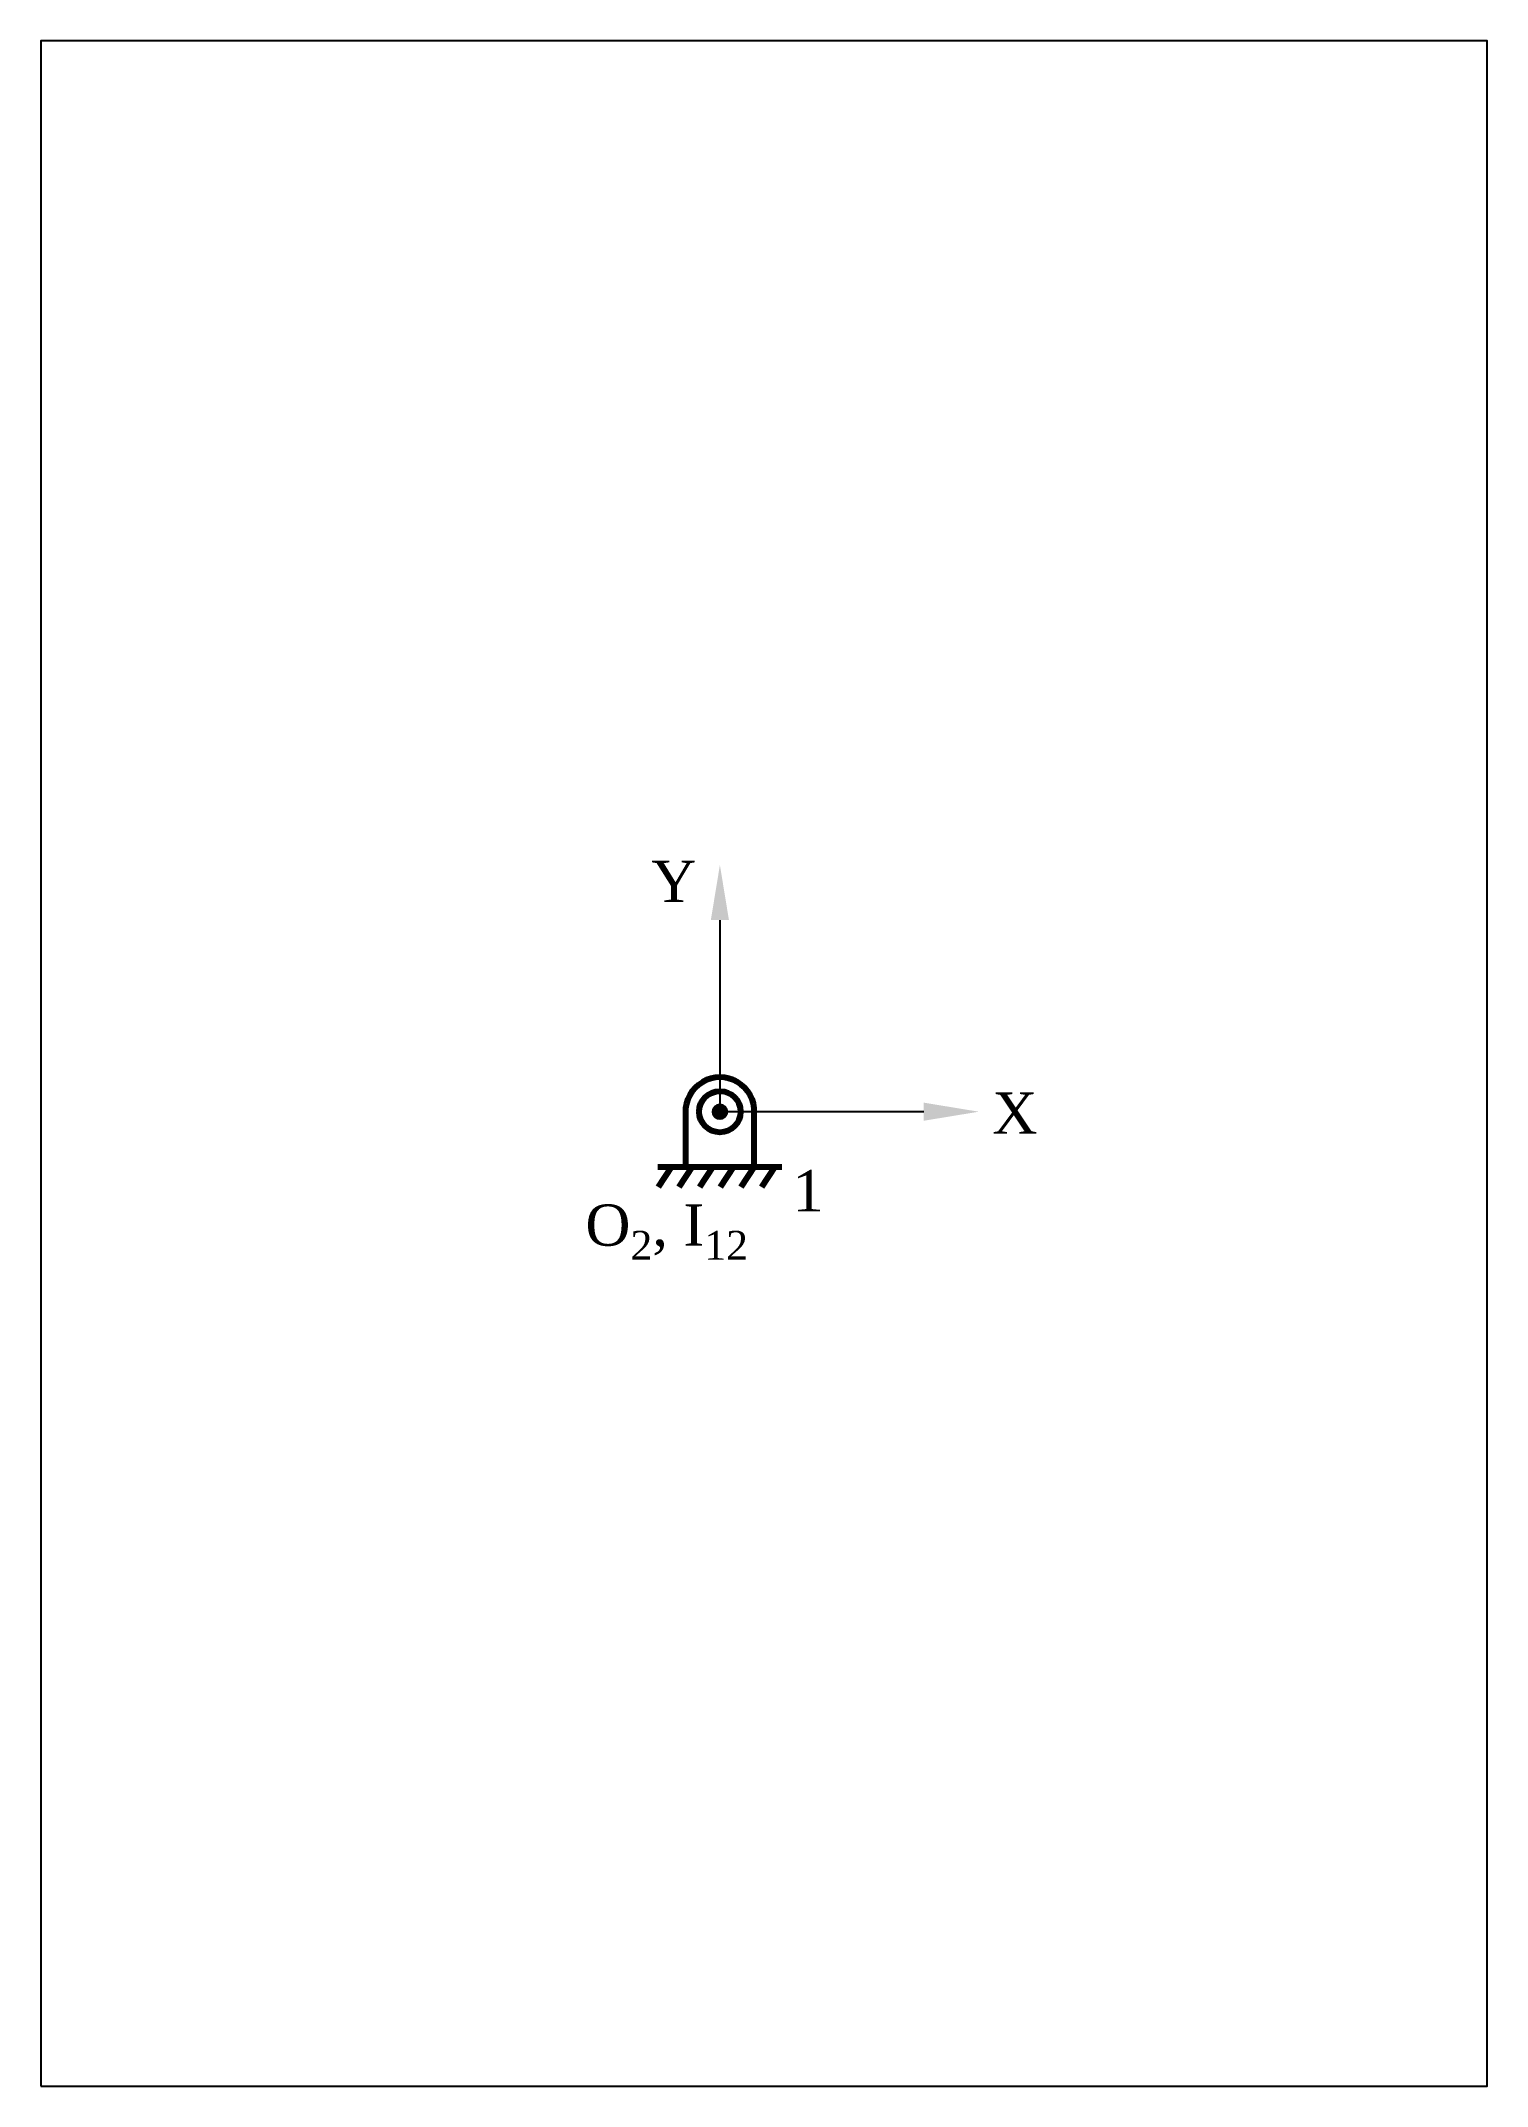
# Model space of a CAD drawing. Header units: millimetres. Extents: x 1 to 211, y 180 to 477.
import ezdxf
from ezdxf import colors
from ezdxf.entities.mleader import LeaderData, LeaderLine
from ezdxf.math import Vec2, Vec3

# ---------------------------------------------------------------- set-up
doc = ezdxf.new("R2010")
doc.units = ezdxf.units.MM
for name, color, linetype, lineweight in [('coordinate', 7, 'Continuous', 35), ('DIM', 7, 'Continuous', 40), ('PROFILE', 5, 'Continuous', 80)]:
    doc.layers.add(name, color=color, linetype=linetype, lineweight=lineweight)
doc.layers.add('frame', color=18, linetype='Continuous', plot=False)
doc.styles.get("Standard").update_dxf_attribs({"font": 'arial.ttf'})

msp = doc.modelspace()

# ---------------------------------------------------------------- hatches: boundary and pattern name
at = {"layer": 'DIM'}
h = msp.add_hatch(color=256, dxfattribs=at)
h.dxf.hatch_style = 1
h.paths.add_polyline_path([(98.48, 321.54, 0.050063), (100.44, 321.15, 0.035754), (100.45, 321.29, 0.885301)])
edge = h.paths.add_edge_path(flags=16)
edge.add_arc((99.45, 321.29), 1, 166.074, 169.6347)
edge.add_spline(control_points=[(98.47, 321.47), (98.49, 321.47), (98.81, 321.42), (99.43, 321.3), (100.06, 321.17), (100.39, 321.1), (100.43, 321.09)], knot_values=[50.408123, 50.408123, 50.408123, 50.408123, 50.490334, 51.387982, 52.285275, 52.408136, 52.408136, 52.408136, 52.408136], degree=3, periodic=0)
edge.add_arc((101.37, 331.11), 10, 253.2097, 258.7921, ccw=False)
h.paths.add_polyline_path([(100.44, 321.15, -0.050063), (98.48, 321.54, 0.060839), (98.45, 321.29, 0.93096)])
edge = h.paths.add_edge_path(flags=17)
edge.add_arc((99.45, 321.29), 1, 166.074, 169.6347)
edge.add_spline(control_points=[(98.47, 321.47), (98.49, 321.47), (98.81, 321.42), (99.43, 321.3), (100.06, 321.17), (100.39, 321.1), (100.43, 321.09)], knot_values=[50.408123, 50.408123, 50.408123, 50.408123, 50.490334, 51.387982, 52.285275, 52.408136, 52.408136, 52.408136, 52.408136], degree=3, periodic=0)
edge.add_arc((101.37, 331.11), 10, 253.2097, 258.7921, ccw=False)

# ---------------------------------------------------------------- linework, layer by layer
msp.add_circle((99.45, 321.29), 1, dxfattribs=at)
at = {"layer": 'frame'}
msp.add_lwpolyline([(0.85, 179.79), (210.85, 179.79), (210.85, 476.79), (0.85, 476.79)], close=True, dxfattribs=at)
at = {"layer": 'PROFILE', "color": 5, "lineweight": 80}
for p, q in [((94.45, 321.29), (94.45, 313.29)), ((104.45, 313.29), (104.45, 321.29)), ((90.45, 313.29), (108.45, 313.29)), ((92.44, 313.29), (90.48, 310.33)), ((95.44, 313.29), (93.48, 310.33)), ((98.44, 313.29), (96.48, 310.33)), ((101.44, 313.29), (99.48, 310.33)), ((104.44, 313.29), (102.48, 310.33)), ((107.44, 313.29), (105.48, 310.33))]:
    msp.add_line(p, q, dxfattribs=at)
msp.add_circle((99.45, 321.29), 3, dxfattribs=at)
msp.add_arc((99.45, 321.29), 5, 358.1382, 181.8618, dxfattribs=at)

# ---------------------------------------------------------------- texts
at = {"layer": 'DIM', "lineweight": 40, "char_height": 6, "width": 51.0178, "attachment_point": 1}
for s, insert in [('\\A1;{\\fTimes New Roman|b0|i0|c0|p18;Y}', (89.49, 357.74)), ('\\A1;{\\fTimes New Roman|b0|i0|c0|p18;X}', (139, 324.09)), ('\\A1;{\\fTimes New Roman|b0|i0|c0|p18;1}', (110, 312.8)), ('\\A1;{\\fTimes New Roman|b0|i0|c0|p18;O\\H0.7x;\\S^ 2;\\H1.42857x;, I\\H0.7x;\\S^ 12;}', (79.92, 307.83))]:
    msp.add_mtext(s, dxfattribs=dict(at, insert=insert))

# ---------------------------------------------------------------- leaders
at = {"layer": 'coordinate', "lineweight": 40}
ml = msp.add_multileader_mtext('Standard', dxfattribs=at)
ml.set_content('', color=256)
ml.set_leader_properties()
ml.build(insert=Vec2(0, 0))
ml.multileader.update_dxf_attribs({"has_dogleg": 0, "arrow_head_size": 8})
ctx = ml.context
ctx.base_point, ctx.arrow_head_size, ctx.plane_origin = Vec3(99.45, 321.29), 8, Vec3(110.47, 333.77)
notes = []
notes.append((ctx, [(0, (1, 1, 0), (91.45, 321.29), (1, 0), 8, [(0, [(99.45, 357.12)], 0, [])])]))
ctx.mtext.insert, ctx.mtext.flow_direction = Vec3(101.45, 323.29), 5
ml = msp.add_multileader_mtext('Standard', dxfattribs=at)
ml.set_content('', color=256)
ml.set_leader_properties()
ml.build(insert=Vec2(0, 0))
ml.multileader.update_dxf_attribs({"has_dogleg": 0, "arrow_head_size": 8})
ctx = ml.context
ctx.base_point, ctx.arrow_head_size, ctx.plane_origin, ctx.plane_x_axis, ctx.plane_y_axis = Vec3(99.45, 321.29), 8, Vec3(111.92, 310.27), Vec3(0, -1), Vec3(1, 0)
notes.append((ctx, [(0, (1, 1, 0), (99.45, 329.29), (0, -1), 8, [(0, [(137.05, 321.29)], 0, [])])]))
ctx.mtext.insert, ctx.mtext.text_direction, ctx.mtext.rotation, ctx.mtext.flow_direction = Vec3(101.45, 319.29), Vec3(0, -1), 4.712389, 5
for ctx, leaders in notes:
    for number, flags, end, landing, length, lines in leaders:
        leader = LeaderData()
        leader.index, (leader.has_last_leader_line, leader.has_dogleg_vector, leader.attachment_direction) = number, flags
        leader.last_leader_point, leader.dogleg_vector, leader.dogleg_length = Vec3(end), Vec3(landing), length
        for number, points, colour, breaks in lines:
            line = LeaderLine()
            line.index, line.vertices, line.color, line.breaks = number, Vec3.list(points), colors.encode_raw_color(colour), breaks
            leader.lines.append(line)
        ctx.leaders.append(leader)

doc.saveas('drawing.dxf')
